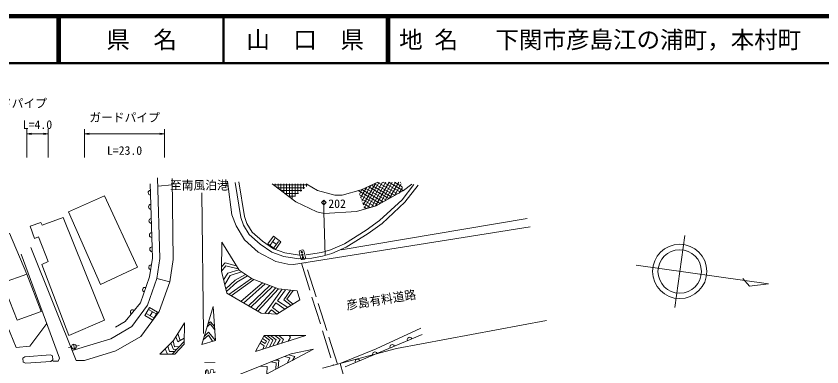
# Model space of a CAD drawing. Units: millimetres, scale not verified. Extents: x 40000 to 680000, y 20000 to 380000.
# Drawn here: x 288944 to 460244, y 305520 to 380000 of the extents above; entities that cross this region are included whole.
import ezdxf
from ezdxf.enums import TextEntityAlignment as Align

# ---------------------------------------------------------------- set-up
doc = ezdxf.new("R2010")
doc.units = ezdxf.units.MM
doc.header["$LTSCALE"] = 1000
doc.linetypes.add('DASHED', pattern=[7.5, 6, -1.5])
for name, color, linetype, lineweight in [('M-BMK-SRVR', 3, 'Continuous', 13), ('M-STR-HTXT', 7, 'Continuous', 13), ('M-STR-STRC', 7, 'Continuous', 13), ('M-TTL', 2, 'Continuous', 140), ('M-TTL-LINE', 7, 'Continuous', 50), ('M-WORK', 1, 'Continuous', 13)]:
    doc.layers.add(name, color=color, linetype=linetype, lineweight=lineweight)
doc.layers.add('M-TTL-TXT', color=7, linetype='Continuous')
doc.styles.add('@ＭＳ ゴシック', font='')
doc.styles.add('ＭＳ ゴシック', font='')
doc.styles.get('@ＭＳ ゴシック').set_extended_font_data('@MS Gothic')
doc.styles.get('ＭＳ ゴシック').set_extended_font_data('MS Gothic')

# ---------------------------------------------------------------- blocks, each defined once
blk = doc.blocks.new('open_arrow')
at = {"color": 0, "linetype": 'Continuous', "lineweight": -2}
blk.add_lwpolyline([(7.5, 1.25), (0, 0), (7.5, -1.25)], dxfattribs=at)

msp = doc.modelspace()

# ---------------------------------------------------------------- hatches: boundary and pattern name
at = {"layer": 'M-WORK'}
h = msp.add_hatch(dxfattribs=at)
h.set_pattern_fill('USER', color=256, style=0, pattern_type=2)
h.set_pattern_definition([(0, (347648, 341158), (-0, 600), []), (90, (347648, 341158), (-600, -0), [])])
h.paths.add_polyline_path([(347648, 341158), (351013, 344162), (350615, 344397), (343376, 344391)])
h = msp.add_hatch(dxfattribs=at)
h.set_pattern_fill('USER', color=256, style=0, pattern_type=2)
h.set_pattern_definition([(60, (361665, 342943), (-519.615, 300), []), (150, (361665, 342943), (-300, -519.615), [])])
h.paths.add_polyline_path([(361665, 342943), (363031, 339024), (365470, 339747), (371310, 342949), (370704, 344710), (365874, 344725), (362309, 343130)])

# ---------------------------------------------------------------- linework, layer by layer
at = {"layer": 'M-BMK-SRVR'}
for p, q in [((430017, 325786), (431084, 333412)), ((428950, 318161), (430017, 325786))]:
    msp.add_line(p, q, dxfattribs=at)
msp.add_lwpolyline([(420745, 327084), (448881, 323146), (444868, 322689), (443415, 324269)], dxfattribs=at)
for radius in [5775, 4620]:
    msp.add_circle((430017, 325786), radius, dxfattribs=at)
at = {"layer": 'M-STR-HTXT'}
for p, q in [((291222, 350000), (291222, 356000)), ((291222, 355000), (295767, 355000)), ((295767, 350000), (295767, 356000)), ((303510, 350000), (303510, 356000)), ((303510, 355000), (320479, 355000)), ((320479, 350000), (320479, 356000)), ((354394, 340893), (353899, 340398)), ((354394, 338393), (354394, 340893)), ((354889, 340398), (354394, 340893)), ((353899, 340398), (354394, 339903)), ((354394, 339903), (354889, 340398)), ((354631, 329175), (354394, 338393))]:
    msp.add_line(p, q, dxfattribs=at)
at = {"layer": 'M-STR-STRC'}
for p, q in [((328752, 312602), (328403, 342497)), ((343643, 333244), (342457, 331634)), ((342942, 331382), (343950, 332750)), ((345254, 332058), (343643, 333244)), ((332632, 325830), (332660, 332008)), ((332660, 332008), (336351, 326041)), ((342457, 331634), (344067, 330448)), ((343485, 332118), (344283, 331531)), ((344755, 332171), (343744, 330798)), ((344067, 330448), (345254, 332058)), ((332636, 326761), (333384, 327595)), ((333384, 327595), (335755, 327004)), ((332632, 325830), (333530, 326970)), ((333737, 321139), (332632, 325830)), ((333530, 326970), (336156, 326357)), ((333936, 325437), (336284, 326149)), ((334447, 324895), (336864, 325701)), ((336351, 326041), (339142, 324188)), ((333065, 323990), (333936, 325437)), ((333293, 323026), (334447, 324895)), ((333510, 322102), (335521, 323926)), ((338993, 324287), (334169, 320888)), ((334665, 320600), (339484, 324060)), ((335521, 323926), (337678, 325160)), ((335844, 323509), (338155, 324844)), ((339142, 324188), (344747, 322078)), ((333646, 321526), (335844, 323509)), ((336691, 319423), (341289, 323380)), ((341869, 323161), (337307, 319065)), ((338344, 318463), (342892, 322776)), ((343469, 322559), (338852, 318168)), ((339817, 317607), (344180, 322291)), ((344747, 322078), (340312, 317319)), ((344747, 322078), (348664, 321632)), ((341044, 316894), (333737, 321139)), ((341790, 316852), (345525, 321989)), ((344531, 319575), (346243, 321907)), ((347258, 321792), (345876, 319784)), ((346491, 319888), (347830, 321727)), ((348664, 321632), (349279, 319730)), ((343457, 318137), (344187, 319085)), ((344187, 319085), (346103, 317765)), ((349279, 319730), (344390, 316707)), ((346696, 318132), (344531, 319575)), ((345876, 319784), (347418, 318579)), ((347865, 318855), (346491, 319888)), ((317324, 318161), (316277, 316456)), ((317253, 317654), (318706, 316762)), ((319028, 317114), (317324, 318161)), ((317412, 316393), (317931, 317238)), ((317982, 315410), (319028, 317114)), ((330848, 318347), (328456, 310295)), ((331333, 311139), (330848, 318347)), ((342476, 316814), (343218, 317657)), ((343218, 317657), (344390, 316707)), ((344903, 317024), (343457, 318137)), ((316277, 316456), (317982, 315410)), ((318192, 315915), (316744, 316804)), ((344390, 316707), (341044, 316894)), ((324712, 314887), (322429, 311124)), ((324702, 310373), (324712, 314887)), ((329566, 314030), (330176, 314636)), ((329765, 314702), (330266, 315067)), ((330176, 314636), (331183, 313370)), ((330266, 315067), (331132, 314125)), ((323295, 310811), (322895, 311891)), ((323334, 312614), (323840, 311109)), ((328744, 311263), (329824, 312217)), ((328971, 312027), (329861, 312864)), ((329824, 312217), (330711, 310956)), ((329861, 312864), (331333, 311139)), ((350523, 312193), (339814, 308788)), ((339814, 308788), (341684, 312172)), ((341639, 312092), (342837, 311192)), ((341684, 312172), (350523, 312193)), ((342337, 312174), (343532, 311158)), ((343011, 312175), (344199, 311227)), ((343935, 312178), (345068, 311338)), ((344804, 312180), (345791, 311359)), ((347264, 311860), (346793, 311007)), ((346986, 312185), (347264, 311860)), ((322429, 311124), (319490, 308215)), ((321869, 310569), (322377, 309185)), ((322085, 308198), (324703, 310894)), ((322320, 311015), (322627, 309800)), ((322669, 308194), (324702, 310373)), ((324705, 311582), (323295, 310811)), ((328456, 310295), (331333, 311139)), ((340805, 310582), (341697, 309976)), ((341885, 310477), (341022, 310974)), ((341338, 311547), (342142, 311005)), ((342142, 311005), (341885, 310477)), ((342837, 311192), (341942, 309465)), ((343532, 311158), (342790, 309734)), ((344199, 311227), (343498, 309959)), ((345068, 311338), (344466, 310267)), ((345791, 311359), (345352, 310549)), ((320606, 309320), (321126, 308205)), ((321209, 309916), (321543, 308799)), ((321543, 308799), (322669, 308800)), ((322377, 309185), (323121, 309265)), ((322627, 309800), (323681, 309841)), ((341697, 309976), (341379, 309285)), ((352142, 309259), (342010, 303911)), ((347405, 308274), (352142, 309259)), ((319490, 308215), (322669, 308194)), ((336193, 303817), (347405, 308274)), ((344055, 306942), (344827, 306913)), ((344827, 306913), (344664, 305312)), ((346030, 307727), (347162, 307466)), ((347162, 307466), (346640, 306354)), ((346881, 308065), (348194, 307737)), ((348194, 307737), (347679, 306903)), ((340912, 305693), (342305, 305569)), ((342305, 305569), (342211, 304017)), ((343123, 306572), (344264, 306392)), ((344264, 306392), (344166, 305049))]:
    msp.add_line(p, q, dxfattribs=at)
at = {"layer": 'M-TTL'}
msp.add_line((680000, 380000), (40000, 380000), dxfattribs=at)
at = {"layer": 'M-TTL-LINE'}
for p, q in [((297750, 380000), (297750, 370000)), ((298250, 380000), (298250, 370000)), ((333000, 380000), (333000, 370000)), ((367750, 380000), (367750, 370000)), ((368250, 380000), (368250, 370000)), ((40000, 370000), (680000, 370000))]:
    msp.add_line(p, q, dxfattribs=at)
at = {"layer": 'M-WORK'}
for p, q in [((317459, 344400), (317907, 328622)), ((319510, 328530), (319023, 345693)), ((322312, 328346), (322101, 345550)), ((333885, 344912), (334777, 337797)), ((336734, 337236), (335491, 344705)), ((337512, 337432), (336280, 344836)), ((343376, 344391), (348442, 340557)), ((350615, 344397), (353044, 342966)), ((362309, 343130), (365874, 344725)), ((371310, 342949), (373038, 344317)), ((319075, 343888), (322118, 344171)), ((353044, 342966), (356726, 341957)), ((358274, 341957), (362309, 343130)), ((365470, 339747), (371310, 342949)), ((373505, 344266), (371022, 341011)), ((374407, 344129), (371616, 340470)), ((356726, 341957), (358274, 341957)), ((371022, 341011), (366231, 336589)), ((348442, 340557), (352840, 338446)), ((361318, 338516), (365470, 339747)), ((371616, 340470), (366737, 335967)), ((334777, 337797), (335715, 335499)), ((352840, 338446), (354423, 338059)), ((354423, 338059), (361318, 338516)), ((291940, 335402), (294215, 336191)), ((294215, 336191), (294482, 335623)), ((294482, 335623), (298973, 337250)), ((298973, 337250), (307724, 315416)), ((337286, 335620), (336734, 337236)), ((338015, 335962), (337512, 337432)), ((339133, 334133), (338015, 335962)), ((397605, 337002), (358045, 330384)), ((366231, 336589), (363338, 334522)), ((366737, 335967), (363782, 333856)), ((292825, 332785), (291940, 335402)), ((335715, 335499), (337529, 332481)), ((338516, 333608), (337286, 335620)), ((341336, 332236), (339133, 334133)), ((347937, 327244), (398260, 335284)), ((363338, 334522), (358762, 331679)), ((291207, 325181), (287543, 333897)), ((293704, 333108), (292825, 332785)), ((295781, 327916), (293704, 333108)), ((337529, 332481), (340437, 329885)), ((340844, 331604), (338516, 333608)), ((363782, 333856), (359138, 330971)), ((292076, 330891), (301696, 306865)), ((343283, 329892), (340844, 331604)), ((343655, 330608), (341336, 332236)), ((358762, 331679), (355810, 330362)), ((359138, 330971), (356089, 329611)), ((298177, 307395), (290004, 329483)), ((340437, 329885), (344190, 327915)), ((345886, 328954), (343283, 329892)), ((346085, 329733), (343655, 330608)), ((349053, 328461), (345886, 328954)), ((349176, 329252), (346085, 329733)), ((349149, 329963), (349472, 328498)), ((349828, 330368), (349340, 330261)), ((350449, 328713), (350126, 330178)), ((353866, 329781), (350625, 329319)), ((354048, 329001), (351844, 328625)), ((355810, 330362), (353866, 329781)), ((356089, 329611), (354048, 329001)), ((294379, 327287), (295781, 327916)), ((300159, 312180), (294379, 327287)), ((317907, 328622), (317335, 324664)), ((318895, 324275), (319510, 328530)), ((321626, 323596), (322312, 328346)), ((344190, 327915), (346728, 327358)), ((346728, 327358), (347937, 327244)), ((351844, 328625), (349053, 328461)), ((349770, 328308), (350258, 328415)), ((282767, 324561), (288969, 309614)), ((317335, 324664), (315354, 319137)), ((316861, 318597), (318895, 324275)), ((318895, 324275), (321626, 323596)), ((319357, 317264), (321626, 323596)), ((315354, 319137), (312099, 315188)), ((313546, 314118), (316861, 318597)), ((315452, 311986), (319357, 317264)), ((307724, 315416), (300159, 312180)), ((401705, 315359), (369776, 309399)), ((291872, 309886), (295462, 314731)), ((309047, 311508), (313546, 314118)), ((310075, 313940), (312099, 315188)), ((374986, 313761), (365507, 309319)), ((310175, 308926), (315452, 311986)), ((375235, 312402), (358900, 305546)), ((300844, 308992), (309047, 311508)), ((301322, 309343), (301125, 310323)), ((288969, 309614), (291872, 309886)), ((300732, 309746), (300046, 309616)), ((301716, 309922), (302349, 310035)), ((303510, 306881), (310175, 308926)), ((369776, 309399), (354104, 305255)), ((365507, 309319), (357988, 306282)), ((290371, 307363), (290811, 307659)), ((296688, 307849), (296275, 308079)), ((296312, 306666), (296753, 307000)), ((296777, 306697), (297896, 306762)), ((297896, 306762), (298177, 307395)), ((301696, 306865), (303510, 306881)), ((290976, 306310), (290437, 306505)), ((357817, 306237), (358446, 304003))]:
    msp.add_line(p, q, dxfattribs=at)
at = {"layer": 'M-WORK', "linetype": 'DASHED'}
for p, q in [((349583, 327507), (356384, 305858)), ((357285, 306096), (350388, 327636)), ((290437, 306505), (290371, 307363)), ((290811, 307659), (296275, 308079)), ((296312, 306666), (290976, 306310)), ((296688, 307849), (296753, 307000))]:
    msp.add_line(p, q, dxfattribs=at)
at = {"layer": 'M-WORK'}
for points in [[(300095, 338442), (306912, 322988), (314724, 326672), (307736, 341813)], [(291207, 325181), (294236, 317278), (289136, 315447), (286074, 323375)]]:
    msp.add_lwpolyline(points, close=True, dxfattribs=at)
for centre, radius in [((349675, 329900), 150), ((349799, 329338), 150), ((349923, 328777), 150), ((301224, 309833), 500)]:
    msp.add_circle(centre, radius, dxfattribs=at)
for centre, radius, start, end in [((317513, 342509), 500, 91.62426, 271.62426), ((317598, 339510), 500, 91.62426, 271.62426), ((317683, 336511), 500, 91.62426, 271.62426), ((317768, 333512), 500, 91.62426, 271.62426), ((317853, 330514), 500, 91.62426, 271.62426), ((349394, 330017), 250, 102.42594, 192.42594), ((349882, 330124), 250, 12.42594, 102.42594), ((349716, 328552), 250, 192.42594, 282.42594), ((350205, 328659), 250, 282.42594, 12.42594), ((317621, 326643), 500, 81.78079, 261.78079), ((316345, 321900), 500, 70.28571, 250.28571), ((313727, 317163), 500, 50.49447, 230.49447), ((372600, 311296), 500, 22.76756, 202.76756), ((368912, 309748), 500, 22.76756, 202.76756), ((365224, 308200), 500, 22.76756, 202.76756), ((361535, 306652), 500, 22.76756, 202.76756)]:
    msp.add_arc(centre, radius, start, end, dxfattribs=at)

# ---------------------------------------------------------------- block references
at = {"layer": 'M-STR-HTXT', "xscale": 133, "yscale": 133}
for p in [(291222, 355000), (303510, 355000)]:
    msp.add_blockref('open_arrow', p, dxfattribs=at)
at = {"layer": 'M-STR-HTXT', "xscale": 133, "yscale": 133, "rotation": 180}
for p in [(295767, 355000), (320479, 355000)]:
    msp.add_blockref('open_arrow', p, dxfattribs=at)

# ---------------------------------------------------------------- texts
at = {"layer": 'M-STR-HTXT', "style": 'ＭＳ ゴシック'}
for s, p in [('ガードパイプ', (280500, 360000)), ('ガードパイプ', (304500, 357000)), ('202', (355311, 338703))]:
    msp.add_text(s, height=1833, dxfattribs=at).set_placement(p, align=Align.BOTTOM_LEFT)
for s, p in [('L=4.0', (293495, 355500)), ('L=23.0', (312000, 350000))]:
    msp.add_text(s, height=1833, dxfattribs=at).set_placement(p, align=Align.BOTTOM_CENTER)
at = {"layer": 'M-TTL-TXT', "style": 'ＭＳ ゴシック'}
for s, p in [('県\u3000名', (315625, 375000)), ('山\u3000口\u3000県', (350375, 375000))]:
    msp.add_text(s, height=3666, dxfattribs=at).set_placement(p, align=Align.MIDDLE_CENTER)
for s, p in [('地 名', (370380, 375000)), ('下関市彦島江の浦町，本村町', (390842, 375000))]:
    msp.add_text(s, height=3666, dxfattribs=at).set_placement(p, align=Align.MIDDLE_LEFT)
at = {"layer": 'M-WORK', "style": 'ＭＳ ゴシック'}
msp.add_text('至南風泊港', height=1833, dxfattribs=at).set_placement((321659, 342611), align=Align.BOTTOM_LEFT)
at = {"layer": 'M-WORK'}
for s, rotation, style, p in [('彦島有料道路', 9.174, 'ＭＳ ゴシック', (359371, 317107)), ('一般県道南風泊港線', 270, '@ＭＳ ゴシック', (328604, 307705))]:
    msp.add_text(s, height=1833, rotation=rotation, dxfattribs=dict(at, style=style)).set_placement(p, align=Align.BOTTOM_LEFT)

doc.saveas('drawing.dxf')
